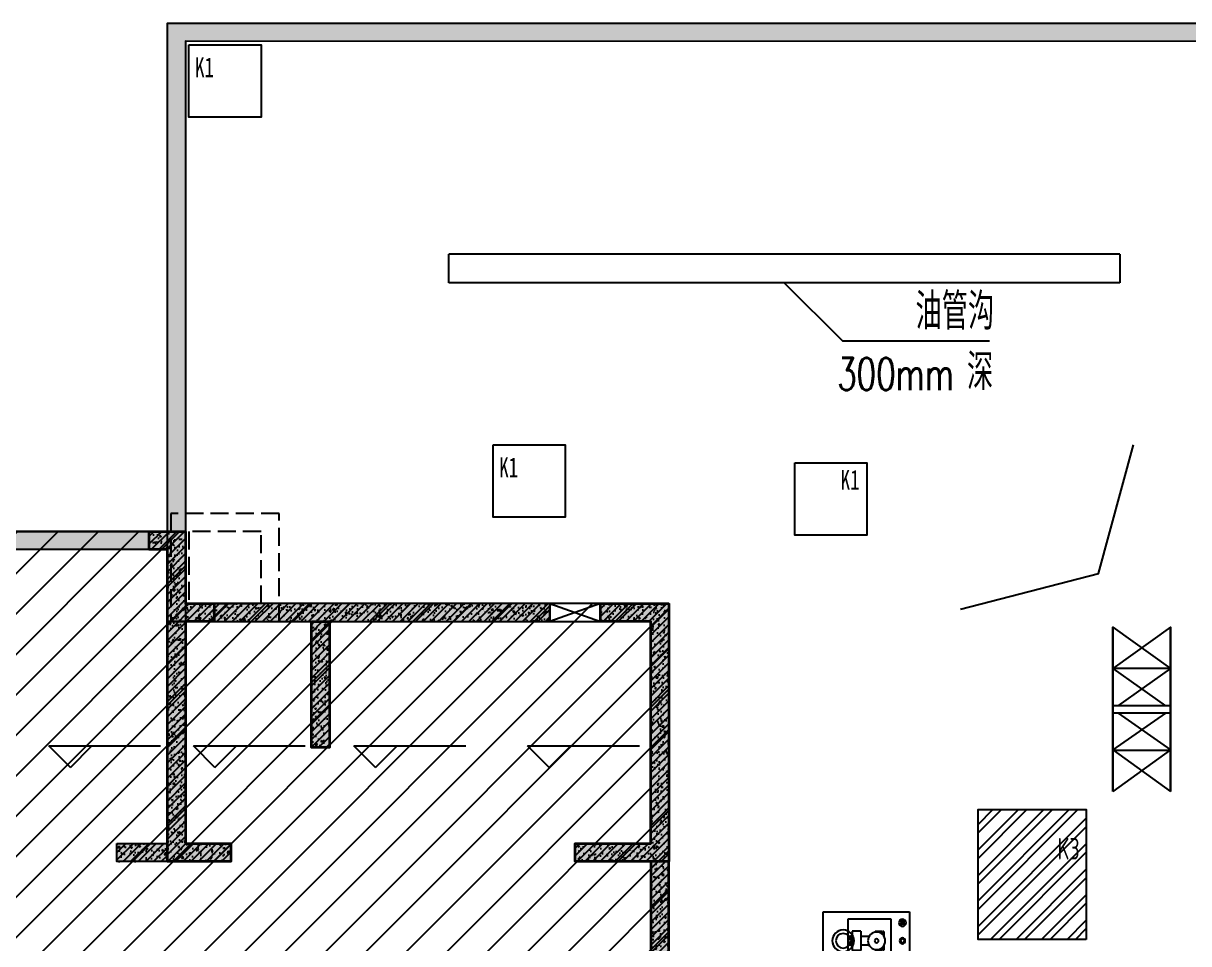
# Model space of a CAD drawing. Extents: x -1338203 to 1886333, y -783476 to 1038610.
# Drawn here: x 555332 to 571504, y 282009 to 294780 of the extents above; entities that cross this region are included whole.
import ezdxf

# ---------------------------------------------------------------- set-up
doc = ezdxf.new("R2010")
doc.units = 0
doc.header["$LTSCALE"] = 1000
doc.header["$MEASUREMENT"] = 0
doc.linetypes.add('A-001-人防参照B1$0$DASH', pattern=[0.35, 0.25, -0.1])
for name, color, linetype in [('0A-P-PKNG-LINE', 9, 'Continuous'), ('1-给排水', 4, 'Continuous'), ('A-001-人防参照B1$0$LVTRY', 6, 'Continuous'), ('A-19-平面B1$0$0A-A-SYMB-ELEV', 150, 'Continuous'), ('S001地下一墙柱$0$S001地下一墙柱$0$0S-CW-HATCH', 251, 'Continuous'), ('S001地下一墙柱$0$S001地下一墙柱$0$0S-CW-HATCH-UP', 251, 'Continuous'), ('S001地下一墙柱$0$S001地下一墙柱$0$0S-CW-LINE', 72, 'Continuous'), ('S19柱墙B1_1$0$0S-CW-HATCH', 251, 'Continuous'), ('S19柱墙B1_1$0$0S-CW-HATCH-UP', 251, 'Continuous'), ('S19柱墙B1_1$0$0S-CW-LINE', 72, 'Continuous'), ('S19柱墙B1_1$0$0S-S-HOLE', 55, 'Continuous'), ('TWT_LEAD', 3, 'Continuous'), ('可见线', 7, 'Continuous'), ('负一层集水坑及排水沟$0$P16-预留预埋-B1$0$0P-TWT_DIM', 3, 'Continuous')]:
    doc.layers.add(name, color=color, linetype=linetype)
doc.layers.add('A-001-主楼组合参照B1$0$0A-X-AREA', color=6, linetype='Continuous', plot=False)
doc.styles.add('_TCH_DIM', font='SIMPLEX', dxfattribs={"bigfont": 'GBCBIG'})
doc.styles.add('仿宋_GB2312', font='simfang.ttf', dxfattribs={"width": 0.7, "height": 4})
doc.styles.add('探索者', font='TSSDENG', dxfattribs={"width": 0.7, "bigfont": 'TSSDCHN'})
pattern_1 = [(45, (-2927865.07, -271025.844), (-53.0330086, 53.0330086), []), (50, (-2927865.07, -271025.84), (215.178055, -18.82564), [22.5, -247.5]), (355, (-2927865.07, -271025.84), (-41.6254, 225.65764), [18, -198]), (100.4514, (-2927847.14, -271027.41), (173.552815, 206.831863), [19.122057, -210.342634]), (46.1842, (-2927865.07, -270965.84), (320.172315, -49.655704), [33.75, -371.25]), (96.6356, (-2927838.4, -270969.98), (280.398812, 292.23536), [28.683086, -315.5139]), (351.1842, (-2927865.07, -270965.84), (280.398584, 292.23558), [27, -297]), (21, (-2927835.07, -270980.84), (179.072116, -120.785667), [22.5, -247.5]), (326, (-2927835.07, -270980.84), (72.9946, 217.545014), [18, -198]), (71.4514, (-2927820.15, -270990.9), (252.066789, 96.759149), [19.122057, -210.342634]), (37.5, (-2927865.07, -271025.844), (3.6479566, 99.8681561), [0, -195.6, 0, -201, 0, -198.75]), (7.5, (-2927865.07, -271025.84), (78.9208612, 118.3235136), [0, -114.6, 0, -191.1, 0, -75.75]), (327.5, (-2927931.97, -271025.84), (160.1467309, -6.7664615), [0, -75, 0, -234, 0, -310.5]), (317.5, (-2927961.97, -271025.84), (174.955851, 30.031495), [0, -97.5, 0, -155.4, 0, -220.5])]

# ---------------------------------------------------------------- blocks, each defined once
blk = doc.blocks.new('负一层集水坑及排水沟$0$6')
h = blk.add_hatch()
h.set_pattern_fill('ANSI31', color=256, scale=10, angle=-90, style=0)
h.set_pattern_definition([(315, (92664.899, 416650.02), (11.22532015, 11.22532015), [])])
edge = h.paths.add_edge_path()
edge.add_arc((207108, 39634), 25, 0, 360)
for centre, radius in [((207108, 39634), 50), ((207108, 39634), 25), ((207108, 39384), 40), ((207108, 39384), 25), ((207108, 39134), 50), ((207108, 39134), 35), ((207108, 38884), 25), ((207108, 38884), 15), ((207108, 38634), 40), ((207108, 38634), 25)]:
    blk.add_circle(centre, radius)
at = {"layer": '负一层集水坑及排水沟$0$P16-预留预埋-B1$0$0P-TWT_DIM', "color": 7}
for p, q in [((208208, 39784), (207008, 39784)), ((207008, 39784), (207008, 38284)), ((207266, 39684), (207866, 39684)), ((207266, 39084), (207266, 39684)), ((207866, 39684), (207866, 39084)), ((208208, 38284), (208208, 39784)), ((207366, 39514), (207366, 39452)), ((207366, 39514), (207382, 39514)), ((207382, 39514), (207382, 39471)), ((207395, 39514), (207395, 39482)), ((207395, 39514), (207486, 39514)), ((207486, 39514), (207486, 39504)), ((207684, 39518), (207684, 39250)), ((207684, 39518), (207805, 39518)), ((207805, 39518), (207805, 39250)), ((207366, 39317), (207366, 39254)), ((207571, 39444), (207684, 39444)), ((207571, 39325), (207684, 39325)), ((207805, 39444), (207811, 39444)), ((207805, 39325), (207811, 39325)), ((207811, 39460), (207811, 39308)), ((207811, 39460), (207821, 39460)), ((207811, 39308), (207821, 39308)), ((207821, 39460), (207821, 39308)), ((207821, 39444), (207848, 39444)), ((207821, 39325), (207848, 39325)), ((207366, 39254), (207382, 39254)), ((207382, 39297), (207382, 39254)), ((207395, 39287), (207395, 39254)), ((207395, 39254), (207486, 39254)), ((207486, 39265), (207486, 39254)), ((207684, 39250), (207805, 39250)), ((207866, 39084), (207266, 39084)), ((207266, 38984), (207866, 38984)), ((207266, 38384), (207266, 38984)), ((207866, 38984), (207866, 38384)), ((207684, 38818), (207684, 38549)), ((207684, 38818), (207805, 38818)), ((207805, 38818), (207805, 38549)), ((207366, 38814), (207366, 38751)), ((207366, 38814), (207382, 38814)), ((207382, 38814), (207382, 38770)), ((207395, 38814), (207395, 38781)), ((207395, 38814), (207486, 38814)), ((207486, 38814), (207486, 38803)), ((207571, 38743), (207684, 38743)), ((207805, 38743), (207811, 38743)), ((207811, 38760), (207811, 38608)), ((207811, 38760), (207821, 38760)), ((207821, 38760), (207821, 38608)), ((207821, 38743), (207848, 38743)), ((207366, 38616), (207366, 38554)), ((207366, 38554), (207382, 38554)), ((207382, 38597), (207382, 38554)), ((207395, 38586), (207395, 38554)), ((207395, 38554), (207486, 38554)), ((207486, 38564), (207486, 38554)), ((207571, 38624), (207684, 38624)), ((207684, 38549), (207805, 38549)), ((207805, 38624), (207811, 38624)), ((207811, 38608), (207821, 38608)), ((207821, 38624), (207848, 38624)), ((207866, 38384), (207266, 38384)), ((207008, 38284), (208208, 38284))]:
    blk.add_line(p, q, dxfattribs=at)
for centre, radius in [((207466, 39384), 121), ((207930, 39384), 151), ((207930, 39384), 102), ((207466, 39384), 27), ((207930, 38684), 151), ((207466, 38684), 121), ((207466, 38684), 27), ((207930, 38684), 102)]:
    blk.add_circle(centre, radius, dxfattribs=at)
blk = doc.blocks.new('负一层集水坑及排水沟')
at = {"xscale": -1}
blk.add_blockref('负一层集水坑及排水沟$0$6', (8274, -64224), dxfattribs=at)
blk = doc.blocks.new('A-001-人防参照B1')
at = {"ltscale": 0.002}
blk.add_lwpolyline([(-198029, -20240), (-196114, -19742), (-195629, -17960)], dxfattribs=at)
at = {"linetype": 'A-001-人防参照B1$0$DASH'}
for points in [[(-208985, -20410), (-207485, -20410), (-207485, -18910), (-208985, -18910)], [(-208735, -20160), (-207735, -20160), (-207735, -19160), (-208735, -19160)]]:
    blk.add_lwpolyline(points, close=True, dxfattribs=at)
at = {"layer": 'A-001-人防参照B1$0$LVTRY'}
for points in [[(-195913, -22770), (-195913, -22770), (-195913, -20490), (-195913, -20490)], [(-195113, -22770), (-195113, -22770), (-195113, -20490), (-195113, -20490)]]:
    blk.add_lwpolyline(points, close=True, dxfattribs=at)
for points in [[(-195113, -20490), (-195913, -21060), (-195183, -21580)], [(-195913, -20490), (-195113, -21060), (-195843, -21580)], [(-195113, -21060), (-195913, -21060)], [(-195113, -21580), (-195913, -21580)], [(-195113, -21680), (-195913, -21680)], [(-195184, -21680), (-195913, -22190), (-195113, -22770)], [(-195841, -21680), (-195113, -22190), (-195913, -22770)], [(-195113, -22200), (-195913, -22200)]]:
    blk.add_lwpolyline(points, dxfattribs=at)
blk = doc.blocks.new('S19柱墙B1_1')
at = {"layer": 'S19柱墙B1_1$0$0S-CW-HATCH'}
h = blk.add_hatch(color=256, dxfattribs=at)
h.dxf.hatch_style = 1
h.paths.add_polyline_path([(36200, 4490), (41790, 4490), (41790, 4240), (36200, 4240)])
h = blk.add_hatch(color=256, dxfattribs=at)
h.dxf.hatch_style = 1
h.paths.add_polyline_path([(42690, 3240), (42290, 3240), (42290, 160), (42920, 160), (42920, -90), (42040, -90), (42040, 3400), (42040, 4240), (41790, 4240), (41790, 4490), (42290, 4490), (42290, 3490), (42690, 3490)])
h = blk.add_hatch(color=256, dxfattribs=at)
h.dxf.hatch_style = 1
h.paths.add_polyline_path([(47350, 3490), (42690, 3490), (42690, 3240), (47350, 3240)])
h = blk.add_hatch(color=256, dxfattribs=at)
h.dxf.hatch_style = 1
h.paths.add_polyline_path([(49000, 3490), (49000, -90), (47700, -90), (47700, 160), (48750, 160), (48750, 3240), (48050, 3240), (48050, 3490)])
h = blk.add_hatch(color=256, dxfattribs=at)
h.dxf.hatch_style = 1
h.paths.add_polyline_path([(44040, 3240), (44290, 3240), (44290, 1490), (44040, 1490)])
h = blk.add_hatch(color=256, dxfattribs=at)
h.dxf.hatch_style = 1
h.paths.add_polyline_path([(41340, 160), (42040, 160), (42040, -90), (41340, -90)])
at = {"layer": 'S19柱墙B1_1$0$0S-CW-HATCH', "ltscale": 0.002}
h = blk.add_hatch(color=256, dxfattribs=at)
h.dxf.hatch_style = 1
h.paths.add_polyline_path([(49000, -90), (48750, -90), (48750, -3210), (49000, -3210)])
at = {"layer": 'S19柱墙B1_1$0$0S-CW-HATCH-UP'}
h = blk.add_hatch(dxfattribs=at)
h.set_pattern_fill('钢筋混凝土', color=256, scale=30)
h.set_pattern_definition(pattern_1)
h.paths.add_polyline_path([(36200, 4490), (41790, 4490), (41790, 4240), (36200, 4240)])
h = blk.add_hatch(dxfattribs=at)
h.set_pattern_fill('钢筋混凝土', color=256, scale=30)
h.set_pattern_definition([(45, (-586835.16, -495521.72), (-53.0330086, 53.0330086), []), (50, (-586835.16, -495521.72), (215.178055, -18.82564), [22.5, -247.5]), (355, (-586835.16, -495521.72), (-41.6254, 225.65764), [18, -198]), (100.4514, (-586817.23, -495523.3), (173.552815, 206.83186), [19.122057, -210.342634]), (46.1842, (-586835.16, -495461.72), (320.172315, -49.6557), [33.75, -371.25]), (96.6356, (-586808.48, -495465.86), (280.39881, 292.23536), [28.68309, -315.5139]), (351.1842, (-586835.16, -495461.72), (280.39858, 292.23558), [27, -297]), (21, (-586805.16, -495476.72), (179.072116, -120.785667), [22.5, -247.5]), (326, (-586805.16, -495476.72), (72.9946, 217.545014), [18, -198]), (71.4514, (-586790.24, -495486.79), (252.06679, 96.75915), [19.122057, -210.342634]), (37.5, (-586835.16, -495521.72), (3.6479566, 99.868156), [0, -195.6, 0, -201, 0, -198.75]), (7.5, (-586835.16, -495521.72), (78.920861, 118.323514), [0, -114.6, 0, -191.1, 0, -75.75]), (327.5, (-586902.06, -495521.72), (160.146731, -6.7664615), [0, -75, 0, -234, 0, -310.5]), (317.5, (-586932.06, -495521.72), (174.95585, 30.031495), [0, -97.5, 0, -155.4, 0, -220.5])])
h.paths.add_polyline_path([(42690, 3240), (42290, 3240), (42290, 160), (42920, 160), (42920, -90), (42040, -90), (42040, 3400), (42040, 4240), (41790, 4240), (41790, 4490), (42290, 4490), (42290, 3490), (42690, 3490)])
h = blk.add_hatch(dxfattribs=at)
h.set_pattern_fill('钢筋混凝土', color=256, scale=30)
h.set_pattern_definition(pattern_1)
h.paths.add_polyline_path([(47350, 3490), (42690, 3490), (42690, 3240), (47350, 3240)])
h = blk.add_hatch(dxfattribs=at)
h.set_pattern_fill('钢筋混凝土', color=256, scale=30)
h.set_pattern_definition([(45, (-537701.02, -383122.39), (-53.0330086, 53.0330086), []), (50, (-537701.02, -383122.39), (215.178055, -18.82564), [22.5, -247.5]), (355, (-537701.02, -383122.39), (-41.6254, 225.65764), [18, -198]), (100.4514, (-537683.09, -383123.96), (173.552815, 206.83186), [19.12206, -210.342634]), (46.1842, (-537701.02, -383062.4), (320.17231, -49.6557), [33.75, -371.25]), (96.6356, (-537674.34, -383066.53), (280.39881, 292.23536), [28.68309, -315.5139]), (351.1842, (-537701.02, -383062.4), (280.39858, 292.23558), [27, -297]), (21, (-537671.02, -383077.39), (179.072116, -120.785667), [22.5, -247.5]), (326, (-537671.02, -383077.39), (72.9946, 217.545014), [18, -198]), (71.4514, (-537656.1, -383087.45), (252.06679, 96.75915), [19.12206, -210.342634]), (37.5, (-537701.02, -383122.39), (3.647957, 99.868156), [0, -195.6, 0, -201, 0, -198.75]), (7.5, (-537701.02, -383122.39), (78.920861, 118.323514), [0, -114.6, 0, -191.1, 0, -75.75]), (327.5, (-537767.92, -383122.39), (160.146731, -6.7664615), [0, -75, 0, -234, 0, -310.5]), (317.5, (-537797.92, -383122.39), (174.95585, 30.031495), [0, -97.5, 0, -155.4, 0, -220.5])])
h.paths.add_polyline_path([(49000, 3490), (49000, -90), (47700, -90), (47700, 160), (48750, 160), (48750, 3240), (48050, 3240), (48050, 3490)])
h = blk.add_hatch(dxfattribs=at)
h.set_pattern_fill('钢筋混凝土', color=256, scale=30)
h.set_pattern_definition([(45, (-2301248.905, -156263.83), (-53.0330086, 53.0330086), []), (50, (-2301248.9, -156263.83), (215.178055, -18.82564), [22.5, -247.5]), (355, (-2301248.9, -156263.83), (-41.6254, 225.65764), [18, -198]), (100.4514, (-2301230.97, -156265.4), (173.552815, 206.831863), [19.122057, -210.342634]), (46.1842, (-2301248.9, -156203.83), (320.172315, -49.655704), [33.75, -371.25]), (96.6356, (-2301222.22, -156207.97), (280.39881, 292.23536), [28.683086, -315.5139]), (351.1842, (-2301248.9, -156203.83), (280.398584, 292.23558), [27, -297]), (21, (-2301218.9, -156218.83), (179.072116, -120.785667), [22.5, -247.5]), (326, (-2301218.9, -156218.83), (72.9946, 217.545014), [18, -198]), (71.4514, (-2301203.98, -156228.9), (252.066789, 96.759149), [19.122057, -210.342634]), (37.5, (-2301248.905, -156263.83), (3.6479566, 99.8681561), [0, -195.6, 0, -201, 0, -198.75]), (7.5, (-2301248.9, -156263.83), (78.920861, 118.3235136), [0, -114.6, 0, -191.1, 0, -75.75]), (327.5, (-2301315.805, -156263.83), (160.1467309, -6.7664615), [0, -75, 0, -234, 0, -310.5]), (317.5, (-2301345.8, -156263.83), (174.955851, 30.031495), [0, -97.5, 0, -155.4, 0, -220.5])])
h.paths.add_polyline_path([(44040, 3240), (44290, 3240), (44290, 1490), (44040, 1490)])
h = blk.add_hatch(dxfattribs=at)
h.set_pattern_fill('钢筋混凝土', color=256, scale=30)
h.set_pattern_definition([(45, (-2875240.08, -265825.876), (-53.0330086, 53.0330086), []), (50, (-2875240.08, -265825.88), (215.178055, -18.82564), [22.5, -247.5]), (355, (-2875240.08, -265825.88), (-41.6254, 225.65764), [18, -198]), (100.4514, (-2875222.15, -265827.44), (173.552815, 206.831863), [19.122057, -210.342634]), (46.1842, (-2875240.08, -265765.88), (320.172315, -49.655704), [33.75, -371.25]), (96.6356, (-2875213.4, -265770), (280.39881, 292.23536), [28.683086, -315.5139]), (351.1842, (-2875240.08, -265765.88), (280.398584, 292.23558), [27, -297]), (21, (-2875210.08, -265780.88), (179.072116, -120.785667), [22.5, -247.5]), (326, (-2875210.08, -265780.88), (72.9946, 217.545014), [18, -198]), (71.4514, (-2875195.16, -265790.94), (252.066789, 96.759149), [19.122057, -210.342634]), (37.5, (-2875240.08, -265825.876), (3.6479566, 99.8681561), [0, -195.6, 0, -201, 0, -198.75]), (7.5, (-2875240.08, -265825.88), (78.9208612, 118.3235136), [0, -114.6, 0, -191.1, 0, -75.75]), (327.5, (-2875306.98, -265825.876), (160.1467309, -6.7664615), [0, -75, 0, -234, 0, -310.5]), (317.5, (-2875336.98, -265825.88), (174.955851, 30.031495), [0, -97.5, 0, -155.4, 0, -220.5])])
h.paths.add_polyline_path([(41340, 160), (42040, 160), (42040, -90), (41340, -90)])
at = {"layer": 'S19柱墙B1_1$0$0S-CW-HATCH-UP', "ltscale": 0.002}
h = blk.add_hatch(dxfattribs=at)
h.set_pattern_fill('钢筋混凝土', color=256, scale=30)
h.set_pattern_definition([(45, (-515290.67, -283239.06), (-53.033009, 53.033009), []), (50, (-515290.67, -283239.06), (215.178055, -18.82564), [22.5, -247.5]), (355, (-515290.67, -283239.06), (-41.6254, 225.65764), [18, -198]), (100.4514, (-515272.74, -283240.63), (173.552815, 206.83186), [19.12206, -210.34263]), (46.1842, (-515290.67, -283179.06), (320.17231, -49.6557), [33.75, -371.25]), (96.6356, (-515264, -283183.2), (280.39881, 292.23536), [28.68309, -315.5139]), (351.1842, (-515290.67, -283179.06), (280.39858, 292.23558), [27, -297]), (21, (-515260.67, -283194.06), (179.072116, -120.785667), [22.5, -247.5]), (326, (-515260.67, -283194.06), (72.9946, 217.54501), [18, -198]), (71.4514, (-515245.75, -283204.12), (252.06679, 96.75915), [19.12206, -210.34263]), (37.5, (-515290.67, -283239.06), (3.647957, 99.868156), [0, -195.6, 0, -201, 0, -198.75]), (7.5, (-515290.67, -283239.06), (78.920861, 118.323514), [0, -114.6, 0, -191.1, 0, -75.75]), (327.5, (-515357.57, -283239.06), (160.146731, -6.766462), [0, -75, 0, -234, 0, -310.5]), (317.5, (-515387.57, -283239.06), (174.95585, 30.031495), [0, -97.5, 0, -155.4, 0, -220.5])])
h.paths.add_polyline_path([(49000, -90), (48750, -90), (48750, -3210), (49000, -3210)])
at = {"layer": 'S19柱墙B1_1$0$0S-CW-LINE'}
for points in [[(36200, 4490), (41790, 4490), (41790, 4240), (36200, 4240)], [(47350, 3490), (42690, 3490), (42690, 3240), (47350, 3240)], [(41340, 160), (42040, 160), (42040, -90), (41340, -90)]]:
    blk.add_lwpolyline(points, close=True, dxfattribs=at)
at = {"layer": 'S19柱墙B1_1$0$0S-CW-LINE', "lineweight": 35}
for points in [[(42690, 3240), (42290, 3240), (42290, 160), (42920, 160), (42920, -90), (42040, -90), (42040, 3400), (42040, 4240), (41790, 4240), (41790, 4490), (42290, 4490), (42290, 3490), (42690, 3490)], [(49000, 3490), (49000, -90), (47700, -90), (47700, 160), (48750, 160), (48750, 3240), (48050, 3240), (48050, 3490)], [(44040, 3240), (44290, 3240), (44290, 1490), (44040, 1490)], [(49000, -90), (48750, -90), (48750, -3210), (49000, -3210)]]:
    blk.add_lwpolyline(points, close=True, dxfattribs=at)
at = {"layer": 'S19柱墙B1_1$0$0S-S-HOLE'}
blk.add_lwpolyline([(48050, 3490), (47350, 3490), (47350, 3240), (48050, 3240)], close=True, dxfattribs=at)
for points in [[(47350, 3490), (48050, 3240)], [(48050, 3490), (47350, 3240)]]:
    blk.add_lwpolyline(points, dxfattribs=at)
blk = doc.blocks.new('S001地下一墙柱')
at = {"layer": 'S001地下一墙柱$0$S001地下一墙柱$0$0S-CW-HATCH', "ltscale": 0.002}
h = blk.add_hatch(color=256, dxfattribs=at)
h.dxf.hatch_style = 1
h.paths.add_polyline_path([(-209035, -20410), (-209035, -12109), (-188029, -12109), (-188029, -12360), (-208785, -12359), (-208785, -20410)])
at = {"layer": 'S001地下一墙柱$0$S001地下一墙柱$0$0S-CW-HATCH-UP', "ltscale": 0.002}
h = blk.add_hatch(dxfattribs=at)
h.set_pattern_fill('钢筋混凝土', color=256, scale=30)
h.set_pattern_definition([(45, (-766365.37, -306889.07), (-53.033009, 53.033009), []), (50, (-766365.37, -306889.07), (215.178055, -18.82564), [22.5, -247.5]), (355, (-766365.37, -306889.07), (-41.6254, 225.65764), [18, -198]), (100.4514, (-766347.44, -306890.64), (173.552815, 206.83186), [19.12206, -210.34263]), (46.1842, (-766365.37, -306829.07), (320.17231, -49.6557), [33.75, -371.25]), (96.6356, (-766338.7, -306833.2), (280.39881, 292.23536), [28.68309, -315.5139]), (351.1842, (-766365.37, -306829.07), (280.39858, 292.23558), [27, -297]), (21, (-766335.37, -306844.07), (179.072116, -120.785667), [22.5, -247.5]), (326, (-766335.37, -306844.07), (72.9946, 217.54501), [18, -198]), (71.4514, (-766320.44, -306854.14), (252.06679, 96.75915), [19.12206, -210.34263]), (37.5, (-766365.37, -306889.07), (3.647957, 99.868156), [0, -195.6, 0, -201, 0, -198.75]), (7.5, (-766365.37, -306889.07), (78.920861, 118.323514), [0, -114.6, 0, -191.1, 0, -75.75]), (327.5, (-766432.27, -306889.07), (160.146731, -6.766462), [0, -75, 0, -234, 0, -310.5]), (317.5, (-766462.27, -306889.07), (174.95585, 30.031495), [0, -97.5, 0, -155.4, 0, -220.5])])
h.paths.add_polyline_path([(-209035, -20410), (-209035, -12109), (-188029, -12109), (-188029, -12360), (-208785, -12359), (-208785, -20410)])
at = {"layer": 'S001地下一墙柱$0$S001地下一墙柱$0$0S-CW-LINE', "ltscale": 0.002}
blk.add_lwpolyline([(-209035, -20410), (-209035, -12109), (-188029, -12109), (-188029, -12360), (-208785, -12359), (-208785, -20410), (-209035, -20410)], dxfattribs=at)
at = {"ltscale": 0.002}
blk.add_blockref('S19柱墙B1_1', (-251075, -23650), dxfattribs=at)
blk = doc.blocks.new('JSK')
at = {"ltscale": 0.002}
h = blk.add_hatch(dxfattribs=at)
h.set_pattern_fill('金属', color=251, scale=100)
h.set_pattern_definition([(45, (31504.24, -294779.36), (-176.7767, 176.7767), []), (45, (31622.09, -294779.36), (-176.7767, 176.7767), [])])
h.paths.add_polyline_path([(12751, -12710), (11251, -12710), (11251, -10910), (12751, -10910)])
at = {"layer": '1-给排水', "color": 3, "elevation": -83150}
blk.add_lwpolyline([(12751, -12710), (11251, -12710), (11251, -10910), (12751, -10910)], close=True, dxfattribs=at)
at = {"layer": 'TWT_LEAD', "color": 5}
for p, q in [((8562, -3601), (9368, -4407)), ((9368, -4407), (11410, -4407))]:
    blk.add_line(p, q, dxfattribs=at)
at = {"layer": '可见线', "color": 5}
for p, q in [((13220, -3201), (3904, -3201)), ((3904, -3601), (3904, -3201)), ((13220, -3201, -55361), (13220, -3601)), ((13220, -3601), (3904, -3601))]:
    blk.add_line(p, q, dxfattribs=at)
at = {"layer": '可见线', "color": 1, "elevation": -83150}
for points in [[(300, -300), (1300, -300), (1300, -1300), (300, -1300)], [(4520, -5850), (5520, -5850), (5520, -6850), (4520, -6850)], [(8706, -6100), (9706, -6100), (9706, -7100), (8706, -7100)]]:
    blk.add_lwpolyline(points, close=True, dxfattribs=at)
at = {"layer": '1-给排水', "color": 3, "insert": (12354, -11303, -83150), "char_height": 300, "width": 106989.87, "attachment_point": 1, "style": '探索者'}
blk.add_mtext('K3', dxfattribs=at)
at = {"layer": 'TWT_LEAD', "color": 7, "style": '_TCH_DIM'}
for s, height, p in [('油管沟', 506.4, (10382, -4249)), ('深', 506, (11097, -5089))]:
    blk.add_text(s, height=height, dxfattribs=at).set_placement(p)
at = {"layer": 'TWT_LEAD', "color": 7, "style": '_TCH_DIM', "width": 0.705882}
blk.add_text('300mm', height=446.2, dxfattribs=at).set_placement((9297, -5089))
at = {"layer": '可见线', "color": 1, "style": '仿宋_GB2312', "width": 0.7}
for p in [(385, -747, -83150), (4605, -6298, -83150), (9343, -6472, -83150)]:
    blk.add_text('K1', height=275.7, dxfattribs=at).set_placement(p)
blk = doc.blocks.new('A-19-平面B1')
at = {"layer": 'A-19-平面B1$0$0A-A-SYMB-ELEV'}
for p, q in [((40694, 1216), (40394, 1516)), ((40394, 1516), (41943, 1516)), ((40694, 1216), (40994, 1516)), ((42701, 1216), (42401, 1516)), ((42401, 1516), (43951, 1516)), ((42701, 1216), (43001, 1516)), ((44930, 1216), (44630, 1516)), ((44630, 1516), (46180, 1516)), ((44930, 1216), (45230, 1516)), ((47340, 1216), (47040, 1516)), ((47040, 1516), (48590, 1516)), ((47340, 1216), (47640, 1516))]:
    blk.add_line(p, q, dxfattribs=at)

msp = doc.modelspace()

# ---------------------------------------------------------------- hatches: boundary and pattern name
at = {"ltscale": 0.002}
h = msp.add_hatch(dxfattribs=at)
h.set_pattern_fill('ANSI31', color=8, scale=250)
h.set_pattern_definition([(45, (766365.37, 306889.07), (-280.633, 280.633), [])])
h.paths.add_polyline_path([(564290.7, 280949.1), (564290.7, 286729.1), (563615.7, 286729.1), (562347.1, 286729.1), (557580.7, 286729.1), (557580.7, 287729.1), (549550.7, 287729.1), (549550.7, 291299.1), (546430.7, 291299.1), (546430.7, 287729.1), (538400.7, 287729.1), (538400.7, 286729.1), (536040.7, 286729.1), (536040.7, 287639.1), (533980.7, 287639.1), (533980.7, 286729.1), (529300.7, 286729.1), (529300.7, 287639.1), (527240.7, 287639.1), (527240.7, 286729.1), (524880.7, 286729.1), (524880.7, 287729.1), (516850.7, 287729.1), (516850.7, 291299.1), (513730.7, 291299.1), (513730.7, 287729.1), (505880.7, 287729.1), (505700.7, 287729.1), (505700.7, 286728.3), (498990.7, 286729.1), (498990.7, 286317.5), (498990.7, 286315.9), (498990.7, 285469.1), (498170.7, 285469.1), (498170.7, 284029.1), (498990.7, 284029.1), (498990.7, 278176), (498990.7, 277949.1), (514140.7, 277949.1), (514240.7, 277949.1), (524630.7, 277949.1), (524630.7, 277349.1), (525050.7, 277349.1), (525050.7, 277949.1), (526875.7, 277949.1), (526875.7, 277349.1), (527125.7, 277349.1), (527125.7, 277949.1), (528455.7, 277949.1), (528455.7, 277349.1), (528705.7, 277349.1), (528705.7, 277949.1), (534575.7, 277949.1), (534575.7, 277349.1), (534825.7, 277349.1), (534825.7, 277949.1), (536155.7, 277949.1), (536155.7, 277349.1), (536405.7, 277349.1), (536405.7, 277949.1), (538230.7, 277949.1), (538230.7, 277349.1), (538650.7, 277349.1), (538650.7, 277949.1), (557330.7, 277949.1), (557330.7, 277349.1), (557750.7, 277349.1), (557750.7, 277949.1), (559575.7, 277949.1), (559575.7, 277349.1), (559825.7, 277349.1), (559825.7, 277949.1), (561155.7, 277949.1), (561155.7, 277349.1), (561405.7, 277349.1), (561405.7, 277949.1), (565130.7, 277949.1), (565130.7, 280949.1)])

# ---------------------------------------------------------------- linework, layer by layer
at = {"layer": 'A-001-主楼组合参照B1$0$0A-X-AREA', "elevation": 83150, "flags": 128}
msp.add_lwpolyline([(538650.7, 277949.1), (557330.7, 277949.1), (557330.7, 277349.1), (557750.7, 277349.1), (557750.7, 277949.1), (559575.7, 277949.1), (559575.7, 277349.1), (559825.7, 277349.1), (559825.7, 277949.1), (561155.7, 277949.1), (561155.7, 277349.1), (561405.7, 277349.1), (561405.7, 277949.1), (565130.7, 277949.1), (565130.7, 280949.1), (564290.7, 280949.1), (564290.7, 286729.1), (563615.7, 286729.1), (563615.7, 286729.1), (562347.1, 286729.1), (562347.1, 286729.1), (557580.7, 286729.1), (557580.7, 287729.1), (549550.7, 287729.1)], dxfattribs=at)

# ---------------------------------------------------------------- block references
at = {"ltscale": 0.002}
for name, p in [('S001地下一墙柱', (766365.4, 306889.1)), ('负一层集水坑及排水沟', (766365.4, 306889.1)), ('A-19-平面B1', (515290.7, 283239.1, 83150))]:
    msp.add_blockref(name, p, dxfattribs=at)
msp.add_blockref('A-001-人防参照B1', (766365.4, 306889.1))
at = {"layer": '0A-P-PKNG-LINE'}
msp.add_blockref('JSK', (557330.7, 294779.4, 83150), dxfattribs=at)

doc.saveas('drawing.dxf')
